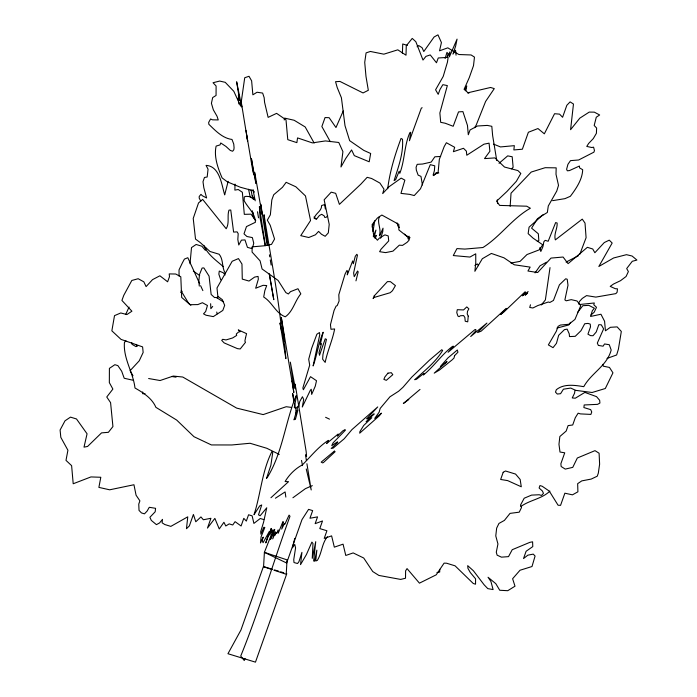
<?xml version="1.0" encoding="UTF-8"?>
<svg xmlns="http://www.w3.org/2000/svg" width="697" height="697" viewBox="0 0 697 697"><rect width="100%" height="100%" fill="white"/><g stroke="black" fill="none" stroke-linecap="round" stroke-linejoin="round"><path stroke-width="1.05" d="M235.028 184.104L234.872 190.107L238.243 189.514L242.364 192.276L244.307 214.345L251.025 214.162L255.738 220.583M439.772 569.318L439.702 572.045L436.941 572.533M510.16 206.321L511.032 193.2L531.21 172.054L545.167 167.698L556.18 167.855L556.006 174.276L558.506 185.341L556.755 191.056L548.286 205.99L547.354 212.454L541.639 216L529.067 227.17L528.143 233.634L533.066 238.147L542.71 244.786L539.382 249.796L526.993 254.544L520.067 261.366L510.953 263.057M190.011 263.762L191.509 247.592L196.136 244.473L201.869 246.224L205.354 250.319L206.077 248.271M550.02 267.596L545.376 299.928L541.308 304.972M387.689 188.765C389.815 171.497 394.972 154.725 401.045 138.433L402.491 139.252C403.607 153.41 398.24 167.271 394.093 180.636L395.635 179.704L399.181 171.174L399.79 173.379C404.896 160.258 404.129 145.595 409.862 132.665L410.699 132.273L409.427 140.768L421.328 108.131L422.164 107.739M379.307 216.723C376.798 223.092 381.677 228.895 379.403 235.438L379.726 235.847L383.036 228.18L382.723 231.735L380.606 238.269M297.976 409.923L295.406 419.324L295.023 418.836L293.968 419.838L297.95 406.229L295.937 408.346L294.291 407.449L296.452 396.201L296.068 395.713C285.169 422.452 282.625 452.301 267.474 477.253L266.515 478.377L270.88 465.256L272.745 452.466L271.969 451.49C261.898 471.268 260.835 493.868 254.013 514.708L259.711 505.891L261.732 504.942L258.5 514.848L260.147 515.754L266.751 507.782L263.544 522.367L260.704 531.584L260.905 534.172L263.762 527.298L264.825 527.463L261.114 536.76L260.469 542.937L263.231 537.099L262.185 540.445L263.065 542.719L269.347 531.41L265.757 542.928L271.22 528.413L269.695 535.069L272.144 529.781L271.874 532.186L273.904 529.807L270.436 539.583L274.723 529.38L272.727 538.886L275.576 531.916L274.949 535.2L276.256 532.778L276.718 533.353L278.147 529.877L278.225 533.231L282.947 521.556L283.409 522.14L281.693 529.101L284.42 523.595L284.873 524.179L289.081 515.109L289.996 516.268C272.997 562.671 259.389 610.241 240.726 656.06L244.272 660.529L245.004 658.482M298.647 406.778L299.754 401.524L302.428 396.741L303.692 399.494L302.28 407.039L310.296 390.355L311.254 389.231L311.664 394.406L315.279 386.164L316.508 380.719L310.513 376.668L303.361 389.762L302.864 387.985L309.695 365.15L308.701 359.243L311.646 348.317L316.882 334.203L319.487 332.556L319.74 334.848L313.119 365.96C317.126 354.921 318.442 343.107 323.155 332.242L320.28 344.396L321.09 343.447L321.413 343.865L319.008 352.665L319.514 355.27L325.229 338.803L326.449 339.361L322.938 354.651L322.633 359.199L325.177 362.405C327.459 351.053 332.452 340.415 334.647 328.967L330.97 329.272L330.465 324.68L334.063 310.487L336.085 306.122L337.226 305.591L339.082 301.017L338.803 294.753L345.067 274.043L346.932 270.471L347.672 271.403L347.28 274.853L352.673 260.948L353.344 263.754L355.27 256.313L356.803 254.309L357.465 255.137L353.632 272.997L354.224 276.7L357.544 271.02L358.197 271.847L355.958 280.856M372.982 231.448L374.759 220.714L372.111 227.091M284.193 119.989L284.62 118.107L294.151 120.259L305.199 126.967L314.138 143.024M294.753 538.389L292.452 547.764L294.744 544.392L295.58 547.886L293.751 559.613L293.986 562.54L297.549 563.516L298.917 561.73L301.923 552.355L300.529 564.64L306.427 554.533L311.89 542.1L312.979 543.486L312.256 558.358L315.732 541.682L313.641 560.989L314.521 561.207L316.856 550.125L315.75 561.007L317.344 560.388C321.936 553.043 321.726 543.625 327.39 536.725M228.154 181.325L224.678 194.881C221.602 184.67 219.825 166.191 206.051 165.372L208.054 169.205L207.175 176.994L204.456 177.465L202.993 181.743L203.846 187.815L206.626 197.974L202.287 195.718L200.971 194.35L199.229 196.458L199.185 198.07L200.797 201.206M409.017 236.152L408.25 239.132L408.12 237.668L404.495 234.087M374.132 237.346L375.944 230.097L373.226 236.205M447.117 57.189L448.058 53.756L446.977 52.388L445.122 58.496M530.478 304.798L529.737 307.473L532.883 307.987L537.927 305.513L548.33 302.01L549.828 302.472L553.453 300.451L559.395 284.864L565.72 278.774L567.219 279.236L567.994 285.273L564.884 299.937L566.243 300.799L571.226 299.649L577.011 300.973L580.749 305.687L574.955 319.418L568.848 324.271L560.414 325.055L558.07 326.353L556.354 331.206L548.365 344.902L553.026 347.672L556.45 343.342L558.672 335.283L564.431 329.646L567.123 329.132L569.231 333.811L569.51 336.581L575.243 336.32L581.002 330.692L584.713 323.757L587.972 323.408L590.237 324.105L590.507 326.876L587.937 334.159L590.551 335.632L593.025 335.719L596.231 331.99L598.81 324.706L601.284 324.793L603.611 328.871L597.32 343.081L598.374 345.424L603.114 346.2L604.543 343.952L609.283 344.727L611.182 350.016C607.087 365.855 591.248 373.034 583.764 386.678C574.755 385.18 563.934 383.516 556.337 389.71L555.483 392.141L557.312 394.04L560.571 393.7L563.429 389.187L570.73 388.063L575.042 390.059L574.528 393.265L572.246 397.943L575.295 398.205L584.879 392.402L596.545 396.645L599.655 400.287L599.925 403.058L597.582 404.356L584.191 404.966L583.894 407.562L590.69 409.644L591.744 411.988L590.882 414.41L580.401 413.896L578.135 413.199L575.286 417.703L572.707 424.987L568.099 425.597L566.173 431.051L559.848 436.514L558.968 444.311L559.996 452.031L564.736 452.806L560.876 463.732L561.146 466.502L565.241 469.098L572.76 467.365L577.325 458.007L594.994 450.645L599.098 453.242L599.62 464.167L598.314 473.176L597.233 476.208L591.204 479.074L581.777 480.886L577.656 483.666L577.909 491.812L572.446 494.844L564.866 493.197L560.571 505.334L558.097 505.247L549.288 491.115L542.222 486.262L539.966 485.565L539.103 487.996L542.423 491.028L543.477 493.371L541.482 495.445L539.217 494.757L531.567 495.105L524.188 498.224L520.476 505.151L521.53 507.494L519.248 512.173L510.03 513.384L504.41 520.406L498.947 523.438L496.656 528.117L495.776 535.923L497.946 543.982L496.281 552.216L497.118 555.161L501.439 557.156L508.522 556.633L512.234 549.706L529.894 542.336L532.595 541.813L532.787 546.587L526.113 551.266L523.534 558.541L527.864 555.161L533.257 554.124L535.087 556.032L532.003 566.522L520.014 570.242L512.617 578.737L514.996 586.194L507.756 590.699L499.749 590.263L495.811 583.677L488.039 577.264L490.932 581.507L493.093 589.575L487.787 588.616L484.119 584.8L473.402 570.765L467.687 565.65L467.957 568.421L470.275 572.498L475.572 578.824L475.546 584.199L473.28 583.502L455.071 565.825L446.585 563.22L444.102 563.132L436.2 574.833L419.446 583.154L407.039 568.595L405.61 570.843L405.515 578.214L400.688 579.425L378.889 575.434L372.738 571.54L363.721 558.018L353.17 552.921L345.773 555.457L343.063 544.165L334.325 547.154L331.615 535.871L324.218 538.398L326.919 530.765L319.801 528.587L322.502 520.955L315.149 523.656L317.553 516.878L309.965 518.246L312.665 510.613L308.588 509.368L301.984 519.622L286.633 563.002L264.398 552.346L273.067 530.408M375.352 238.418L376.214 235.368L374.629 237.965M465.875 90.645L466.72 85.931L465.065 89.617M286.789 573.701L255.468 662.15L227.954 653.725L240.927 630.071L263.422 566.539L272.571 569.344M579.773 254.361L586.09 237.703L585.018 223.092L582.256 219.128L555.335 239.89C553.61 234.026 557.565 228.721 557.138 223.04L555.64 222.578L548.182 241.267L545.176 240.352L543.86 241.728L542.893 246.79L540.811 251.504L539.844 247.644M343.246 110.954L335.971 127.534L329.132 117.697L325.055 117.558L321.866 126.54L330.282 141.657M125.678 314.521L129.058 307.089M447.326 57.154L449.957 51.813L449.382 56.866L457.058 39.119L455.664 46.011L452.954 54.148L455.559 50.219L456.065 55.185M217.22 298.142L218.283 296.356M474.605 127.717L476.19 125.12L485.609 101.448L494.278 88.615L490.557 87.474L468.036 92.745L464.089 89.329L469.264 77.628L473.507 65.657L474.474 57.102L471.094 54.958L458.861 54.532L447.814 47.832L439.528 50.82L441.428 42.552L437.96 34.85L434.1 36.985L423.793 51.534L422.06 47.684L418.688 45.54L417.102 46.777M535.043 272.893L540.062 265.784L546.526 262.194M570.608 322.31L568.726 324.976L556.938 328.087M577.508 312.535L582.831 305.704L588.834 305.347L594.367 308.222L592.328 310.749L590.577 316.464L600.936 314.242L604.578 321.239L605.432 330.805L610.398 327.302L617.141 326.893L621.323 331.458L618.387 349.258L616.636 354.973L607 358.432M212.69 306.419L210.851 308.701L210.642 303.718M433.804 175.627L436.244 172.595L438.822 172.978M511.633 168.831L513.131 167.271L512.19 156.764L507.695 155.867L499.026 163.325M543.538 214.406L537.413 218.78L531.593 228.154L538.337 233.791L538.833 240.639L537.274 241.502M126.009 340.85L124.441 342.332C123.081 358.502 133.205 372.364 134.983 388.002C143.225 392.69 152.059 398.292 155.893 407.336L176.69 420.073L193.984 436.705L211.383 444.939L231.857 444.965L250.057 443.266L266.803 448.276L279.262 454.4M591.004 314.992L594.175 312.221L596.493 307.29L593.783 304.763L594.306 302.986L579.834 304.493M327.703 215.948L326.1 217.325L324.732 217.403L324.262 215.965L321.7 214.293L319.4 215.53L316.612 218.989L314.155 218.396C315.453 213.151 321.857 211.261 321.605 205.519L324.619 204.604L325.351 208.952M270.933 497.745L288.549 481.662L285.117 481.531C289.089 474.805 295.441 468.454 302.367 464.934C310.67 456.605 318.154 446.986 328.339 440.373L328.548 441.123L326.492 443.588L338.176 434.013L337.383 436.122L342.767 430.903L345.128 429.596L345.311 430.267L333.088 442.856L331.789 445.601L337.557 441.802L337.74 442.464L331.206 448.459L333.149 448.119L344.213 438.77L351.933 429.613L377.73 406.935L366.683 418.836L367.99 418.644L374.167 413.87L366.091 421.694L371.815 417.721L363.712 425.466L359.931 431.565L359.687 433.194L379.421 415.717L381.451 413.164L374.716 418.409L379.142 412.171L380.17 408.433L389.937 396.811L398.623 391.226L402.988 387.279L411.788 377.103L429.596 360.035L441.759 349.737L442.639 350.478C435.695 362.083 424.621 370.638 414.75 379.717L416.588 379.185L423.959 373.331L423.41 374.995C434.004 366.387 441.576 354.668 452.475 346.409L453.416 346.2L448.093 352.246L474.805 329.707L475.746 329.498L476.042 330.596L470.684 336.52L486.933 323.077L477.576 332.574L481.165 331.153L505.909 308.649L506.85 308.449L500.551 314.574L503.844 312.056L525.189 291.712L525.486 292.801L522.323 295.807L528.143 291.581L525.137 295.197L527.585 293.219M180.645 292.418L182.187 291.25M137.614 345.468L136.054 346.653L132.038 344.327L131.742 342.567M549.898 491.124C541.778 498.956 529.833 500.01 520.99 506.431M275.42 498.216L285.108 491.925L285.84 497.083M292.906 497.763L305.399 488.667L312.308 485.643M408.79 399.547L403.345 403.502L420.012 389.44M474.875 265.435L477.323 263.919L478.551 265.67M467.975 93.198L469.247 92.823M566.06 262.081L578.458 255.721M552.573 200.658L564.945 198.654L570.355 196.293C576.131 188.634 582.361 179.521 582.683 169.72L579.582 167.881L579.407 166.034L569.466 170.582L567.306 170.809L566.609 169.258L567.942 164.309L570.494 160.632L578.632 159.996L593.888 152.173L594.463 150.569L593.583 147.172L591.797 147.52L586.769 146.422L588.66 143.434L593.286 138.598L596.405 133.31L596.615 128.021L594.184 125.486L596.284 117.209L599.655 114.979L594.323 112.147L589.235 112.095L579.834 118.141L570.582 129.686L573.474 104.019L570.102 101.884L566.827 105.299L562.584 117.279L559.569 114.142L554.559 113.716L544.34 133.824L537.953 128.544L528.378 132.256L522.367 149.219L513.855 149.933L514.342 145.656L500.463 146.936L493.581 144.122M145.02 393.561L142.859 393.788L142.676 391.949M440.635 156.459L434.832 156.799L431.234 162.07L422.582 164.03L417.181 164.353L416.083 167.297L416.344 170.173L418.139 175.121L420.971 176.393L422.417 184.966M575.321 390.294L592.101 392.498L605.31 388.508L612.959 372.825L609.457 367.424L603.314 366.186L602.652 364.357M291.407 407.405L286.223 406.717L263.178 414.602L236.675 408.111L182.745 377.025L173.248 376.066L160.083 380.527L148.627 378.523M171.479 376.458L176.053 377.173M133.049 380.24L124.214 378.262L121.696 371.248L117.871 365.611L114.866 364.697L109.403 368.373L109.342 382.636L112.888 389.074L106.754 397.002L110.579 402.639L112.931 426.564L108.401 432.314L101.535 432.881L87.578 446.455L84.006 447.143L87.064 433.804L76.496 418.967L70.493 417.128L65.021 420.805L60.099 430.005L60.822 437.368L67.914 450.245L65.997 460.368L71.617 465.657L73.202 483.762L90.941 476.931L100.804 477.271L98.887 487.395L109.682 489.808L133.955 484.746L136.072 495.218L139.905 500.847L138.764 504.07L139.025 510.396L141.456 512.922L144.462 513.846L147.102 511.084L149.28 507.294L155.579 508.322L155.187 511.772L149.899 517.296L151.301 520.398L156.45 524.658L159.561 522.933L162.488 519.361L162.096 522.811L164.814 524.536L170.826 526.383L187.763 516.834L186.465 528.727L189.357 525.904L193.409 514.456L195.787 521.757L200.936 516.921L203.35 519.762L210.921 518.298L207.462 528.082L214.859 518.394L219.259 528.945L223.92 522.28L225.784 525.974L229.182 523.891L232.746 524.989L235.081 521.661L241.092 525.991L243.793 518.359L246.329 521.086L248.568 514.769L252.131 515.858L253.891 523.403L260.26 518.498L263.815 519.587M407.379 45.401L402.727 43.972L402.404 53.408M274.601 569.963L278.661 571.209M280.699 571.828L283.74 572.768M271.804 569.475L263.571 566.739L264.398 552.346L287.051 559.874L286.223 574.267L273.869 570.163M325.604 417.294L329.489 419.15M254.736 199.603L249.578 196.598L245.989 196.336L244.264 196.92L244.159 200.71C248.036 207.976 255.233 213.265 255.433 222.273L246.468 226.586L244.002 233.835L246.912 236.501L252.349 237.59L253.743 243.183L252.75 247.026L251.547 248.524L247.435 247.348L244.995 239.925L241.45 240.134L238.775 245.022L237.825 239.402L238.208 233.704L237.154 231.874L233.608 232.084L230.751 210.024L228.982 210.128C226.917 216.114 229.722 222.927 226.194 228.747L202.653 199.403L198.523 202.958L193.226 218.414L195.517 239.088L200.283 242.591L209.98 251.478L219.128 254.239C223.72 259.72 221.585 267.787 225.436 273.416M223.232 301.775L216.314 297.453L214.545 297.558L211.147 294.456L209.065 276.125L203.881 267.918L202.113 268.031L199.56 274.33L198.819 280.996L199.281 286.092M193.304 271.072L199.708 275.55M223.336 266.681C216.201 260.382 207.41 254.414 203.82 245.327M190.865 305.234L188.66 303.352L181.089 290.884M254.51 192.05L253.055 190.717L240.282 187.223L227.344 181.839L222.09 177.901C217.934 168.16 213.718 156.651 216.131 146.082L220.034 144.906L220.749 142.972L225.959 146.448L230.315 150.439L232.615 151.249L233.817 149.759L234.087 147.851L233.756 144.087L232.005 139.461C222.456 138.215 215.451 130.644 208.839 124.284L208.673 122.402L210.59 118.978L212.446 119.814L218.248 119.936L217.02 116.225L213.334 109.821L211.418 103.313L212.681 97.563L216.061 95.472L216.105 86.01L213.047 82.725L219.668 81.061L225.236 82.333L233.8 91.281L240.639 106.118L244.725 77.724L249.012 76.295L251.626 80.835L252.872 94.827L257.054 92.239L262.647 93.076L264.163 97.676L264.581 102.346L268.127 117.375L276.596 113.358L286.005 119.832L287.774 139.661L296.87 142.641L297.549 137.91L312.343 142.894L325.403 140.933L338.786 142.484L342.915 151.624L340.972 166.984L345.729 158.489L351.584 149.933L354.303 155.631L369.201 161.782L370.665 153.488L363.764 150.378L349.659 140.663L345.006 125.695L341.408 97.754L337.174 87.456L335.553 81.688L339.944 81.427L363.041 92.945L368.321 90.288L365.977 76.356L364.723 62.355L366.082 52.885L370.368 51.465L383.855 54.174L397.804 49.827L406.011 55.202L406.273 45.802L412.232 38.405L415.839 41.707L422.992 60.047L425.972 56.352L430.258 54.924L436.479 62.765L438.256 57.964L448.136 57.381L447.457 62.111L443.214 76.435L435.581 89.791L438.195 94.33L439.973 89.53L442.848 84.668L447.343 85.574L439.868 112.992L440.704 122.332L445.191 123.23L453.189 126.279L458.521 111.886L462.913 111.616L467.46 125.425L468.297 134.756L470.074 129.956L477.436 126L487.316 125.408L491.812 126.314L492.648 135.654L496.761 160.537M313.99 217.011L316.246 219.163M399.285 227.405L397.769 225.854L397.168 222.962M225.096 274.975L223.293 272.78L219.276 271.072L218.858 274.156L220.74 279.854M254.222 198.462L253.621 197.478L253.656 199.333M132.996 375.779L130.104 370.682L139.234 360.811L143.155 352.455L142.597 346.888L121.043 339.395L111.86 330.831L114.508 315.636L120.781 312.962L126.889 314.574L131.907 311.202L121.914 300.433L123.778 295.328L131.811 280.473L138.18 278.722L143.843 281.841L146.1 286.589L152.538 279.628L159.892 275.785L167.62 281.797L169.493 276.692L169.214 273.912L175.766 274.017L180.802 276.787L181.673 297.419L190.124 304.711L197.843 304.58L202.418 302.716L207.445 305.486L205.667 311.524L203.524 313.842L206.042 315.227L213.317 316.612L222.805 310.444L224.678 305.338L222.326 299.666L217.83 296.312L217.002 287.966L232.179 261.27L238.452 258.587L241.964 264.032L242.277 279.105L249.012 281.057L254.571 277.11L258.064 276.404L258.343 279.183L255.677 288.236L263.118 285.326L266.707 285.552L264.834 290.649L263.693 297.035C272.3 302.254 275.568 313.075 285.282 316.813C293.149 311.289 294.814 301.026 300.834 293.829L297.941 288.732L290.51 291.651L288.358 293.968L285.84 292.583L278.086 280.421L262.081 268.981L260.086 260.861L252.07 252.07L252.148 246.851L264.529 245.78L271.525 244.377L274.557 239.036L270.209 225.253L267.326 220.156L270.358 214.815L271.839 199.856L273.712 194.751L282.477 187.31L286.145 182.318L295.868 186.796L305.486 195.944L310.548 220.54L300.747 235.656L308.762 237.511L315.453 234.784L318.59 231.378L321.491 234.262L325.177 236.292L328.313 232.885L329.211 224.399L324.149 199.804L331.214 192.154L335.684 193.339L339.395 204.36L360.88 184.121L367.162 177.326L371.632 178.502L379.917 183.067L384.003 189.175L382.705 193.583L388.987 186.787L401.176 178.11L404.861 180.14L400.958 193.383L409.766 194.385L414.236 195.561L420.518 188.765L430.293 164.649L434.762 165.825L434.388 170.748L433.09 175.165L438.073 172.778L439.345 159.369L444.163 146.631L446.385 142.728L454.679 147.294L453.372 151.702L463.479 148.295L466.38 151.171L466.781 155.239L483.953 144.183L489.076 143.155L489.886 151.293L484.52 158.602L494.896 157.905L504.515 167.045L517.915 170.582L520.816 173.466L516.372 181.281L506.946 191.475L496.604 201.172L499.636 205.406L526.688 206.199L530.373 208.229C512.217 218.501 500.524 236.405 482.943 247.522L464.829 249.082L456.944 248.594L453.285 255.555L469.97 257.054L475.737 253.813L475.763 262.813L474.875 271.299L482.324 258.726L491.368 253.447L503.992 257.829L514.255 264.773L530.156 267.117L527.934 271.02L537.657 272.527L551.013 258.082L563.089 257.036L568.099 263.649L587.362 247.322L592.746 249.003L594.863 252.732L604.29 242.539L609.274 240.151L612.166 243.026L598.845 266.472L613.656 257.96L626.472 254.675L632.101 256.026L636.901 260.059L632.275 261.297L626.681 268.563L628.38 271.569L626.072 276.5L620.522 280.691L613.482 284.054L610.206 286.389L615.346 288.706L617.472 288.837L617.106 292.261L615.843 293.629L595.83 297.096L586.552 295.606L582.274 298.421L579.738 301.165L578.841 302.742L579.007 304.38M202.862 290.614L200.597 285.683M199.717 283.757L187.815 257.707L184.4 259.11L182.265 263.1L179.042 269.887L179.051 276.012M245.945 130.374L252.88 171.323L253.908 174.956L251.417 158.567L255.843 183.381L254.553 172.255L254.832 173.004L262.081 214.327L260.687 204.23L260.957 204.979L267.186 245.544M295.755 409.932L296.434 413.94L295.737 413.182M136.368 344.405L136.952 346.365M253.42 199.342L252.401 195.63L252.915 198.732M253.142 212.698L253.342 213.456M306.244 468.95L311.21 489.956L306.915 463.705M216.75 312.021L217.15 313.824M255.207 200.823L252.985 189.523M248.55 189.227L250.214 197.138M265.078 245.083L260.129 218.117L259.397 206.66L265.374 245.719M295.554 408.912L294.422 403.04M301.513 460.412L302.533 465.622M253.569 218.022L252.349 210.808M251.077 189.854L252.497 198.044M269.425 254.797L269.765 256.844M270.288 259.92L271.15 265.087M238.932 104.01L238.078 98.111L238.897 100.351L238.418 94.914L239.611 100.316L236.64 81.784L241.737 106.946L241.005 100.499L247.627 141.09L246.782 135.793M257.515 211.766L258.517 217.812M293.829 401.681L292.662 393.517L293.916 400.313M306.384 460.508L305.547 454.819L306.575 456.5L306.149 451.482L295.937 388.778L294.997 384.056L295.441 388.891L290.327 362.144L293.498 384.474L293.794 388.456L292.2 380.806L293.838 392.533L281.327 317.536L284.245 337.705L282.163 327.738L284.324 341.434L282.747 333.61L284.916 347.228L285.866 358.641L280.011 322.981L281.893 332.53C277.955 293.019 270.079 253.987 264.05 214.72L264.241 220.574L267.692 244.542M497.283 199.882L497.623 203.611M468.245 316.124L467.731 321.84L465.23 321.265L464.855 317.449L463.575 315.549L460.342 315.767L459.07 316.673L457.92 316.037L456.77 312.596L457.293 309.686L463.557 309.938L466.79 306.915L468.881 308.867L467.495 311.306L467.217 313.955L468.245 316.124M245.597 337.514L244.874 341.121L245.527 342.279L240.221 348.962L237.477 348.648L224.146 342.907L221.716 340.371L222.7 339.308L226.02 339.936L232.606 337.967L236.701 335.414L236.283 333.985L238.531 332.025L240.134 331.702L238.322 329.908L246.572 333.654L245.597 337.514M409.801 237.538L409 240.256L407.065 242.347L402.544 245.379L399.311 245.178L392.951 251.147L385.598 252.619L379.612 251.687L380.98 249.291L388.717 240.918L388.22 235.908L384.901 234.872L379.334 238.121L377.399 240.212L373.749 235.83L372.102 224.661L377.338 218.074L381.851 215.042L398.85 224.399L398.867 229.94L405.262 235.037L409.801 237.538M387.95 373.156L384.927 376.877L383.873 379.368L386.321 380.335L392.803 374.672L391.296 372.686L387.95 373.156M503.199 472.278L500.655 479.466L507.677 480.616L521.286 486.776L520.162 479.466L515.571 474.073L505.517 470.998L503.199 472.278M454.575 355.653L454.008 358.066L452.057 359.922L439.493 370.02L434.222 373.148L447.004 361.577L440.382 366.5L447.866 357.979L457.328 349.981L457.938 352.229L454.575 355.653M374.202 295.929L373.104 298.525L374.089 297.462L390.172 292.723L392.42 290.754L395.434 285.613L390.425 281.658L387.436 281.605L374.202 295.929M334.333 451.125L321.186 462.137L322.633 462.904L323.46 462.529L335.118 451.717L334.333 451.125M269.565 275.193L269.269 273.895L273.79 299.675L269.565 275.193"/></g></svg>
